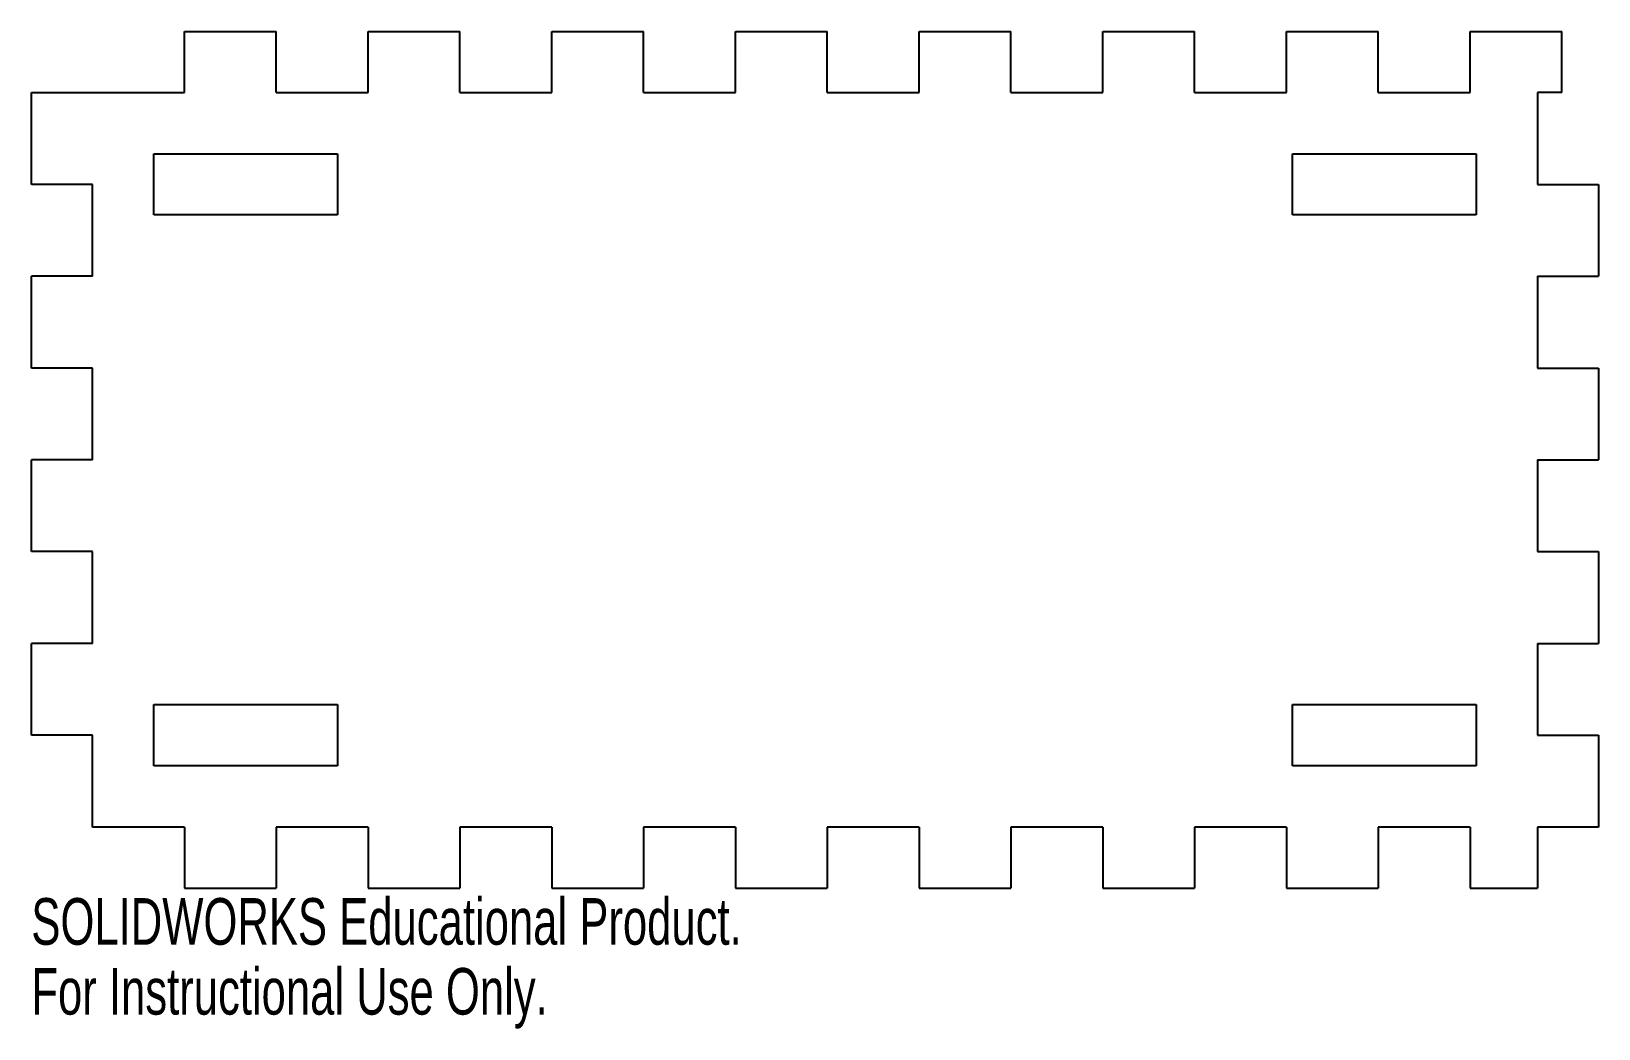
# Model space of a CAD drawing. Header units: inches. Extents: x -0.25 to 6.15, y -0.82 to 3.25.
import ezdxf

# ---------------------------------------------------------------- set-up
doc = ezdxf.new("R2010")
doc.units = ezdxf.units.IN
doc.header["$MEASUREMENT"] = 0
doc.styles.add('SLDTEXTSTYLE0', font='TXT', dxfattribs={"width": 0.7})

msp = doc.modelspace()

# ---------------------------------------------------------------- linework, layer by layer
at = {"color": 7, "linetype": 'Continuous', "lineweight": 25}
for p, q in [((0.375, 3.25), (0.75, 3.25)), ((0.375, 3), (0.375, 3.25)), ((0.75, 3), (0.75, 3.25)), ((1.125, 3.25), (1.5, 3.25)), ((1.125, 3), (1.125, 3.25)), ((1.5, 3), (1.5, 3.25)), ((1.875, 3.25), (2.25, 3.25)), ((1.875, 3), (1.875, 3.25)), ((2.25, 3), (2.25, 3.25)), ((2.625, 3.25), (3, 3.25)), ((2.625, 3), (2.625, 3.25)), ((3, 3), (3, 3.25)), ((3.375, 3.25), (3.75, 3.25)), ((3.375, 3), (3.375, 3.25)), ((3.75, 3), (3.75, 3.25)), ((4.125, 3.25), (4.5, 3.25)), ((4.125, 3), (4.125, 3.25)), ((4.5, 3), (4.5, 3.25)), ((4.875, 3.25), (5.25, 3.25)), ((4.875, 3), (4.875, 3.25)), ((5.25, 3), (5.25, 3.25)), ((5.625, 3.25), (6, 3.25)), ((5.625, 3), (5.625, 3.25)), ((6, 3), (6, 3.25)), ((-0.25, 3), (0.375, 3)), ((-0.25, 2.625), (-0.25, 3)), ((0.75, 3), (1.125, 3)), ((1.5, 3), (1.875, 3)), ((2.25, 3), (2.625, 3)), ((3, 3), (3.375, 3)), ((3.75, 3), (4.125, 3)), ((4.5, 3), (4.875, 3)), ((5.25, 3), (5.625, 3)), ((5.9, 3), (5.9, 2.625)), ((6, 3), (5.9, 3)), ((0.25, 2.5), (0.25, 2.75)), ((0.25, 2.75), (1, 2.75)), ((1, 2.75), (1, 2.5)), ((4.9, 2.5), (4.9, 2.75)), ((4.9, 2.75), (5.65, 2.75)), ((5.65, 2.75), (5.65, 2.5)), ((0, 2.625), (-0.25, 2.625)), ((0, 2.25), (0, 2.625)), ((5.9, 2.625), (6.15, 2.625)), ((6.15, 2.625), (6.15, 2.25)), ((1, 2.5), (0.25, 2.5)), ((5.65, 2.5), (4.9, 2.5)), ((0, 2.25), (-0.25, 2.25)), ((-0.25, 1.875), (-0.25, 2.25)), ((5.9, 2.25), (5.9, 1.875)), ((5.9, 2.25), (6.15, 2.25)), ((0, 1.875), (-0.25, 1.875)), ((0, 1.5), (0, 1.875)), ((5.9, 1.875), (6.15, 1.875)), ((6.15, 1.875), (6.15, 1.5)), ((0, 1.5), (-0.25, 1.5)), ((-0.25, 1.125), (-0.25, 1.5)), ((5.9, 1.5), (5.9, 1.125)), ((5.9, 1.5), (6.15, 1.5)), ((0, 1.125), (-0.25, 1.125)), ((0, 0.75), (0, 1.125)), ((5.9, 1.125), (6.15, 1.125)), ((6.15, 1.125), (6.15, 0.75)), ((0, 0.75), (-0.25, 0.75)), ((-0.25, 0.375), (-0.25, 0.75)), ((5.9, 0.75), (5.9, 0.375)), ((5.9, 0.75), (6.15, 0.75)), ((0.25, 0.25), (0.25, 0.5)), ((0.25, 0.5), (1, 0.5)), ((1, 0.5), (1, 0.25)), ((4.9, 0.25), (4.9, 0.5)), ((4.9, 0.5), (5.65, 0.5)), ((5.65, 0.5), (5.65, 0.25)), ((0, 0.375), (-0.25, 0.375)), ((0, 0), (0, 0.375)), ((5.9, 0.375), (6.15, 0.375)), ((6.15, 0.375), (6.15, 0)), ((1, 0.25), (0.25, 0.25)), ((5.65, 0.25), (4.9, 0.25)), ((0.375, 0), (0, 0)), ((0.375, 0), (0.375, -0.25)), ((0.75, 0), (0.75, -0.25)), ((1.125, 0), (0.75, 0)), ((1.125, 0), (1.125, -0.25)), ((1.5, 0), (1.5, -0.25)), ((1.875, 0), (1.5, 0)), ((1.875, 0), (1.875, -0.25)), ((2.25, 0), (2.25, -0.25)), ((2.625, 0), (2.25, 0)), ((2.625, 0), (2.625, -0.25)), ((3, 0), (3, -0.25)), ((3.375, 0), (3, 0)), ((3.375, 0), (3.375, -0.25)), ((3.75, 0), (3.75, -0.25)), ((4.125, 0), (3.75, 0)), ((4.125, 0), (4.125, -0.25)), ((4.5, 0), (4.5, -0.25)), ((4.875, 0), (4.5, 0)), ((4.875, 0), (4.875, -0.25)), ((5.25, 0), (5.25, -0.25)), ((5.625, 0), (5.25, 0)), ((5.625, 0), (5.625, -0.25)), ((5.9, 0), (5.9, -0.25)), ((6.15, 0), (5.9, 0)), ((0.375, -0.25), (0.75, -0.25)), ((1.125, -0.25), (1.5, -0.25)), ((1.875, -0.25), (2.25, -0.25)), ((2.625, -0.25), (3, -0.25)), ((3.375, -0.25), (3.75, -0.25)), ((4.125, -0.25), (4.5, -0.25)), ((4.875, -0.25), (5.25, -0.25)), ((5.625, -0.25), (5.9, -0.25))]:
    msp.add_line(p, q, dxfattribs=at)

# ---------------------------------------------------------------- texts
at = {"color": 7, "linetype": 'Continuous', "char_height": 0.1903, "attachment_point": 1, "style": 'SLDTEXTSTYLE0'}
for s, insert in [('SOLIDWORKS Educational Product.', (-0.25, -0.2901)), ('For Instructional Use Only.', (-0.25, -0.5756))]:
    msp.add_mtext(s, dxfattribs=dict(at, insert=insert))

doc.saveas('drawing.dxf')
